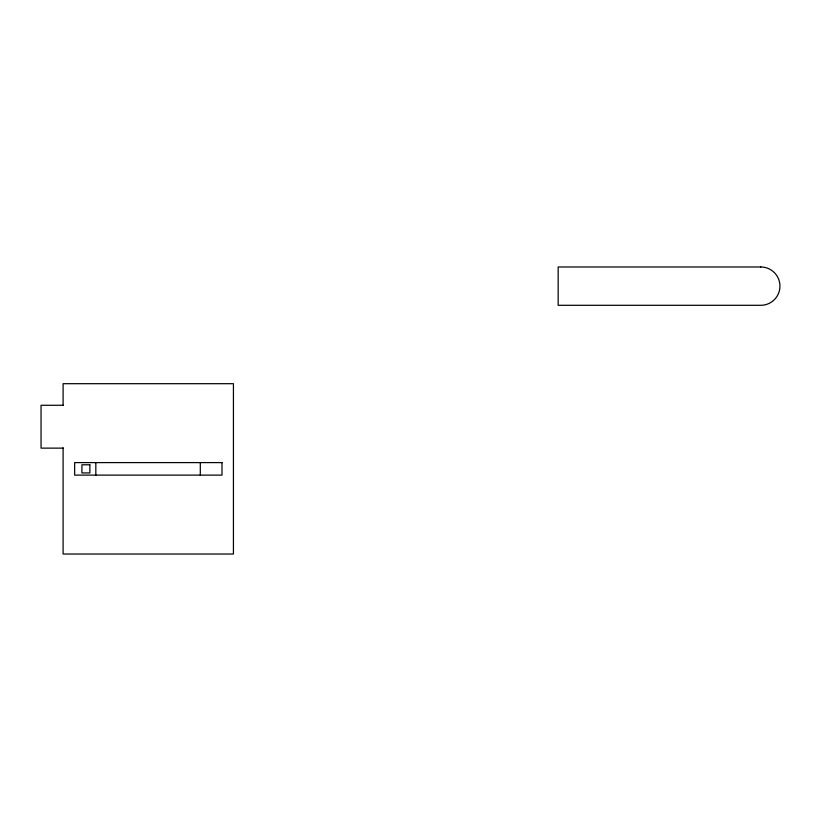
<?xml version="1.0" encoding="UTF-8"?>
<svg xmlns="http://www.w3.org/2000/svg" width="821" height="821" viewBox="0 0 821 821"><rect width="100%" height="100%" fill="white"/><g stroke="black" fill="none" stroke-linecap="round" stroke-linejoin="round"><path stroke-width="1.23" d="M63.094 405.276L41.05 405.276L41.05 448.133L63.094 448.133M200.303 462.603L200.303 475.113M95.831 462.603L95.831 475.113M63.094 405.461L63.094 383.694L233.431 383.694L233.431 554.021L63.094 554.021L63.094 447.722M760.79 266.979L558.167 266.979L558.167 305.299L760.79 305.299A19.16 19.16 0 0 0 779.95 286.139A19.16 19.16 0 0 0 760.79 266.979M221.998 462.603L74.649 462.603L74.649 475.113L221.998 475.113L221.998 462.603M89.869 464.778L81.915 464.778L81.915 472.937L89.869 472.937L89.869 464.778"/></g></svg>
